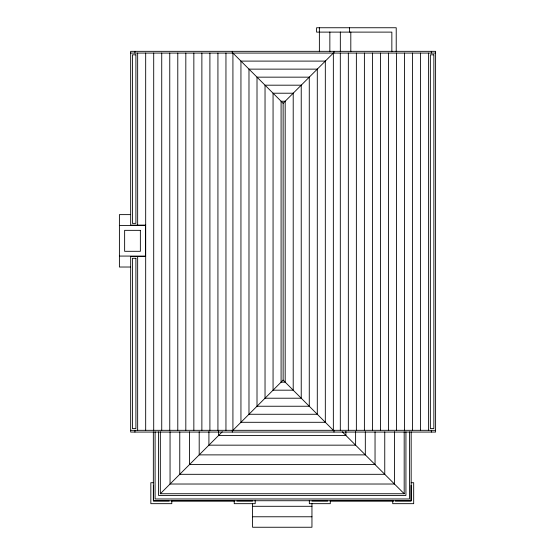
<?xml version="1.0" encoding="UTF-8"?>
<svg xmlns="http://www.w3.org/2000/svg" width="555" height="555" viewBox="0 0 555 555"><rect width="100%" height="100%" fill="white"/><g stroke="black" fill="none" stroke-linecap="round" stroke-linejoin="round"><path stroke-width="0.83" d="M283.133 103.285L333.347 53.072L333.347 430.319L283.133 380.106L283.133 103.285L232.92 53.072L232.92 430.319L283.133 380.106M160.333 431.804L160.333 493.742L222.271 431.797M130.668 53.072L435.599 53.072M130.383 214.625L119.401 214.625L119.401 267.024L130.383 267.024M145.681 225.108L130.668 225.108L130.668 51.331L435.599 51.331L435.599 432.067L130.668 432.067L130.668 256.542L145.681 256.542M119.401 225.566L145.597 225.566L145.597 256.077L119.401 256.077M130.668 430.319L435.599 430.319M153.353 482.711L150.835 482.711L150.835 503.669L171.793 503.669L171.793 500.319M411.172 482.711L413.683 482.711L413.683 503.669L392.725 503.669L392.725 500.319M160.333 493.742L404.186 493.742L404.186 431.804M169.178 501.054L153.457 501.054L153.457 485.334M171.745 501.054L234.279 501.054M236.853 501.054L252.574 501.054M311.952 501.054L327.672 501.054M330.239 501.054L393.634 501.054M395.347 501.054L411.068 501.054L411.068 485.334M252.574 506.292L311.952 506.292M252.574 516.774L311.952 516.774M342.248 431.797L404.186 493.742M431.332 51.331L431.332 53.072M431.332 430.319L431.332 432.067M428.613 53.072L428.613 430.319M420.586 53.072L420.586 430.319M412.559 53.072L412.559 430.319M411.172 431.825L411.172 500.728L153.346 500.728L153.346 431.825M409.43 431.839L409.43 498.98L155.095 498.98L155.095 431.839M405.934 431.832L405.934 495.483L158.584 495.483L158.584 431.832M404.533 53.072L404.533 430.319M396.506 53.072L396.506 430.319M396.221 51.691L396.221 27.75L316.593 27.75L316.593 32.114L391.851 32.114L391.851 51.733M394.473 431.741L394.473 484.022L170.052 484.022L170.052 431.741M388.479 53.072L388.479 430.319M384.754 431.908L384.754 474.31L179.764 474.31L179.764 431.908M380.452 53.072L380.452 430.319M375.041 431.839L375.041 464.59L189.484 464.59L189.484 431.839M372.426 53.072L372.426 430.319M365.322 431.741L365.322 454.878L199.196 454.878L199.196 431.741M364.392 53.072L364.392 430.319M356.365 53.072L356.365 430.319M355.609 431.575L355.609 445.159L208.916 445.159L208.916 431.575M350.809 32.023L350.809 51.733M349.567 27.75L349.567 32.114M348.339 53.072L348.339 430.319M345.89 431.277L345.89 435.446L218.628 435.446L218.628 431.277M340.333 32.023L340.333 51.733M340.312 53.072L340.312 430.319M333.985 51.331L333.985 53.072M333.985 430.319L333.985 432.067M330.287 500.319L330.287 503.669L309.329 503.669L309.329 500.319M329.85 32.023L329.85 51.733M319.375 27.75L319.375 51.733M311.952 503.295L311.952 527.25L252.574 527.25L252.574 503.295M255.189 500.319L255.189 503.669L234.231 503.669L234.231 500.319M232.288 51.331L232.288 53.072M232.288 430.319L232.288 432.067M225.954 53.072L225.954 430.319M217.928 53.072L217.928 430.319M209.901 53.072L209.901 430.319M201.874 53.072L201.874 430.319M193.848 53.072L193.848 430.319M185.821 53.072L185.821 430.319M177.787 53.072L177.787 430.319M169.761 53.072L169.761 430.319M161.734 53.072L161.734 430.319M153.707 53.072L153.707 430.319M145.681 53.072L145.681 430.319M137.654 53.072L137.654 225.108M137.654 256.542L137.654 430.319M134.934 51.331L134.934 53.072M134.934 430.319L134.934 432.067M135.906 54.82L132.416 54.82L132.416 223.36L135.906 223.36L135.906 54.82M433.857 54.82L430.361 54.82L430.361 428.571L433.857 428.571L433.857 54.82M325.32 61.099L240.946 61.099L240.946 422.293L325.32 422.293L325.32 61.099M317.293 69.132L248.98 69.132L248.98 414.266L317.293 414.266L317.293 69.132M309.267 77.159L257.007 77.159L257.007 406.239L309.267 406.239L309.267 77.159M301.233 85.186L265.033 85.186L265.033 398.212L301.233 398.212L301.233 85.186M293.207 93.212L273.06 93.212L273.06 390.179L293.207 390.179L293.207 93.212M285.18 101.239L281.087 101.239L281.087 382.152L285.18 382.152L285.18 101.239M140.359 230.346L124.639 230.346L124.639 251.304L140.359 251.304L140.359 230.346M135.906 258.29L132.416 258.29L132.416 428.571L135.906 428.571L135.906 258.29"/></g></svg>
